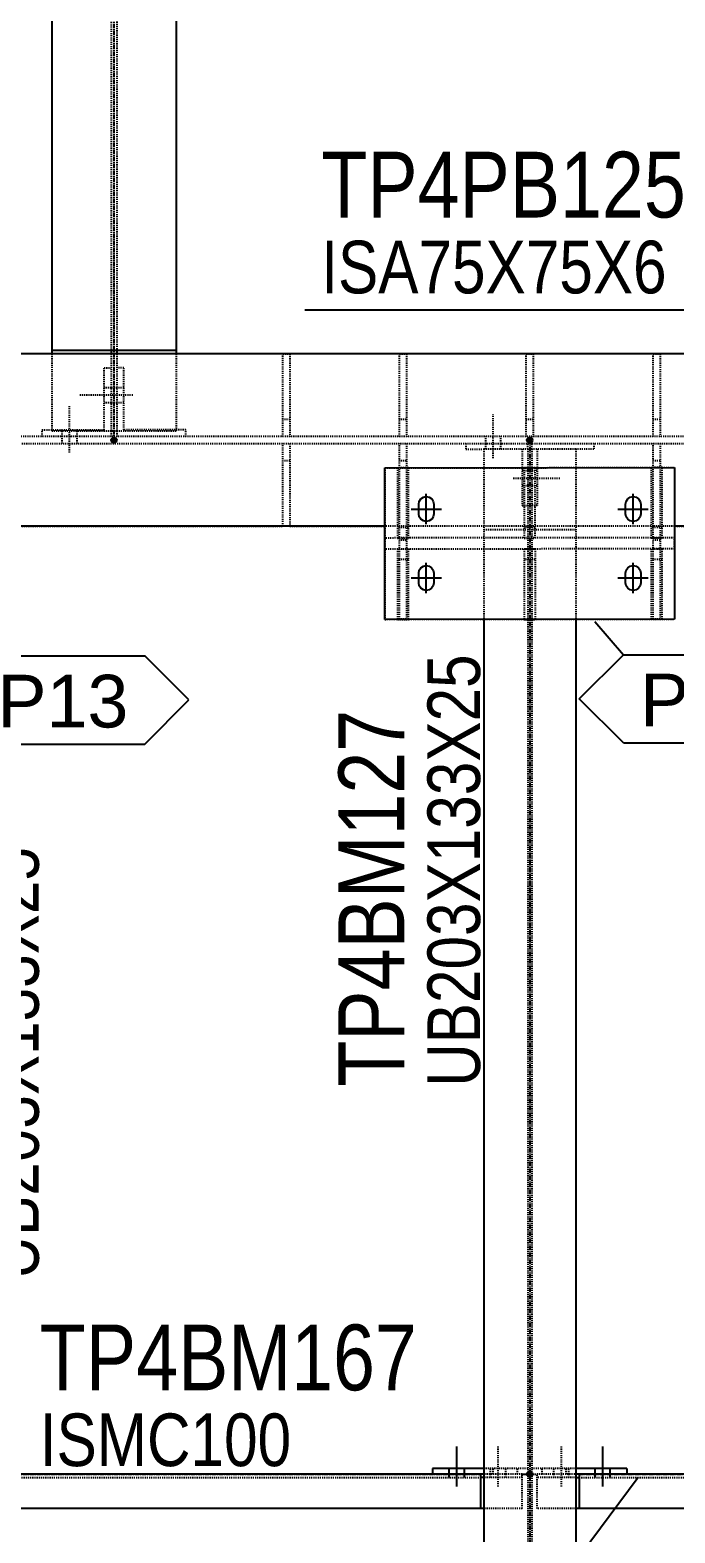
# Model space of a CAD drawing. Header units: millimetres. Extents: x 2102 to 21371, y 12217 to 26594.
# Drawn here: x 15110 to 16046, y 17935 to 20116 of the extents above; entities that cross this region are included whole.
import ezdxf

# ---------------------------------------------------------------- set-up
doc = ezdxf.new("R2010")
doc.units = ezdxf.units.MM
doc.linetypes.add('CENTER', pattern=[12.7, 7.9375, -1.5875, 1.5875, -1.5875])
doc.linetypes.add('DXK_LINE_DOT2', pattern=[3.9198, 1.9599, -1.9599])
for name, color, linetype in [('1', 7, 'Continuous'), ('2', 7, 'Continuous'), ('4', 7, 'Continuous'), ('7', 7, 'Continuous'), ('8', 7, 'Continuous')]:
    doc.layers.add(name, color=color, linetype=linetype)
doc.styles.add('Arial', font='arial.ttf', dxfattribs={"height": 0.2})
doc.styles.add('Arial Narrow', font='ARIALN.TTF', dxfattribs={"height": 0.2})

# ---------------------------------------------------------------- blocks, each defined once
blk = doc.blocks.new('Part-116860372-157426 - 114867')
at = {"layer": '1', "color": 6, "linetype": 'DXK_LINE_DOT2'}
for p, q in [((18131.8, 19227.1), (17565.6, 19227.1)), ((18343.1, 19227.1), (18144.3, 19227.1)), ((18573.1, 19227.1), (18355.6, 19227.1)), ((18803.1, 19227.1), (18585.6, 19227.1)), ((19381.8, 19227.1), (18815.6, 19227.1)), ((17591.8, 18914.6), (18131.8, 18914.6)), ((18144.3, 18914.6), (18316.8, 18914.6)), ((18841.8, 18914.6), (19381.8, 18914.6))]:
    blk.add_line(p, q, dxfattribs=at)
blk = doc.blocks.new('Part-116860372-114969 - 114867')
at = {"layer": '4', "linetype": 'Continuous'}
blk.add_hatch(color=4, dxfattribs=at).paths.add_polyline_path([(17825.6, 19065.8, -1), (17825.6, 19075.8, -1)])
at = {"layer": '1', "color": 6, "linetype": 'DXK_LINE_DOT2'}
for p, q in [((17830.9, 24933.3), (17830.9, 19233.3)), ((17820.2, 23975.8), (17820.2, 19233.3)), ((17713.1, 19227.1), (17713.1, 19087.1)), ((17820.2, 19227.1), (17820.2, 19087.1)), ((17830.9, 19227.1), (17830.9, 19087.1)), ((17938.1, 19227.1), (17938.1, 19087.1)), ((17938.1, 19087.1), (17713.1, 19087.1))]:
    blk.add_line(p, q, dxfattribs=at)
at = {"layer": '2', "color": 2, "linetype": 'Continuous'}
for p, q in [((17713.1, 24939.6), (17713.1, 19227.1)), ((17938.1, 24939.6), (17938.1, 19227.1)), ((17938.1, 19233.3), (17713.1, 19233.3)), ((17820.2, 19233.3), (17820.2, 19227.1)), ((17830.9, 19233.3), (17830.9, 19227.1))]:
    blk.add_line(p, q, dxfattribs=at)
at = {"layer": '4', "color": 4, "linetype": 'CENTER'}
blk.add_line((17825.6, 25070.8), (17825.6, 19070.8), dxfattribs=at)
at = {"layer": '4', "color": 4, "linetype": 'Continuous'}
blk.add_circle((17825.6, 19070.8), 5, dxfattribs=at)
blk = doc.blocks.new('Part-116860372-114989 - 114867')
at = {"layer": '4', "linetype": 'Continuous'}
blk.add_hatch(color=4, dxfattribs=at).paths.add_polyline_path([(18579.3, 19065.8, -1), (18579.3, 19075.8, -1)])
at = {"layer": '1', "color": 6, "linetype": 'DXK_LINE_DOT2'}
for p, q in [((18662.6, 19054.6), (18496.1, 19054.6)), ((18496.1, 19054.6), (18496.1, 18745.8)), ((18575.8, 19054.6), (18575.8, 15338.3)), ((18582.9, 19054.6), (18582.9, 15338.3)), ((18662.6, 19054.6), (18662.6, 18745.8)), ((18662.6, 18908.3), (18496.1, 18908.3))]:
    blk.add_line(p, q, dxfattribs=at)
at = {"layer": '2', "color": 2, "linetype": 'Continuous'}
for p, q in [((18496.1, 18745.8), (18496.1, 15645.8)), ((18662.6, 18745.8), (18662.6, 15645.8))]:
    blk.add_line(p, q, dxfattribs=at)
at = {"layer": '4', "color": 4, "linetype": 'CENTER'}
blk.add_line((18579.3, 19070.8), (18579.3, 15320.8), dxfattribs=at)
at = {"layer": '4', "color": 4, "linetype": 'Continuous'}
blk.add_circle((18579.3, 19070.8), 5, dxfattribs=at)
blk = doc.blocks.new('Part-116860372-115035 - 114867')
at = {"layer": '4', "linetype": 'Continuous'}
for points in [[(17329.3, 17190.8, -1), (17329.3, 17200.8, -1)], [(18579.3, 17190.8, -1), (18579.3, 17200.8, -1)]]:
    blk.add_hatch(color=4, dxfattribs=at).paths.add_polyline_path(points)
at = {"layer": '1', "color": 6, "linetype": 'DXK_LINE_DOT2'}
for p, q in [((17342.9, 17133.3), (17342.9, 17195.8)), ((17418.8, 17195.8), (17342.9, 17195.8)), ((17412.6, 17189.6), (17342.9, 17189.6)), ((17418.8, 17189.6), (18489.8, 17189.6)), ((18565.8, 17195.8), (18489.8, 17195.8)), ((18565.8, 17189.6), (18496.1, 17189.6)), ((18565.8, 17133.3), (18565.8, 17195.8)), ((17412.6, 17133.3), (17342.9, 17133.3)), ((18565.8, 17133.3), (18496.1, 17133.3))]:
    blk.add_line(p, q, dxfattribs=at)
at = {"layer": '2', "color": 2, "linetype": 'Continuous'}
for p, q in [((17412.6, 17189.6), (17418.8, 17189.6)), ((18489.8, 17195.8), (17418.8, 17195.8)), ((17418.8, 17195.8), (17418.8, 17133.3)), ((18489.8, 17195.8), (18489.8, 17133.3)), ((18496.1, 17189.6), (18489.8, 17189.6)), ((18496.1, 17133.3), (17412.6, 17133.3))]:
    blk.add_line(p, q, dxfattribs=at)
at = {"layer": '4', "color": 4, "linetype": 'CENTER'}
for p, q in [((17329.3, 17195.8), (17342.9, 17195.8)), ((17418.8, 17195.8), (18489.8, 17195.8)), ((18565.8, 17195.8), (18579.3, 17195.8))]:
    blk.add_line(p, q, dxfattribs=at)
at = {"layer": '4', "color": 4, "linetype": 'Continuous'}
for centre in [(17329.3, 17195.8), (18579.3, 17195.8)]:
    blk.add_circle(centre, 5, dxfattribs=at)
blk = doc.blocks.new('Part-116860372-115036 - 114867')
at = {"layer": '4', "linetype": 'Continuous'}
for points in [[(18579.3, 17190.8, -1), (18579.3, 17200.8, -1)], [(19200.6, 17190.8, -1), (19200.6, 17200.8, -1)]]:
    blk.add_hatch(color=4, dxfattribs=at).paths.add_polyline_path(points)
at = {"layer": '1', "color": 6, "linetype": 'DXK_LINE_DOT2'}
for p, q in [((18592.9, 17133.3), (18592.9, 17195.8)), ((18668.8, 17195.8), (18592.9, 17195.8)), ((18662.6, 17189.6), (18592.9, 17189.6)), ((18668.8, 17189.6), (19111.1, 17189.6)), ((19187, 17195.8), (19111.1, 17195.8)), ((19187, 17189.6), (19117.3, 17189.6)), ((19187, 17133.3), (19187, 17195.8)), ((18662.6, 17133.3), (18592.9, 17133.3)), ((19187, 17133.3), (19117.3, 17133.3))]:
    blk.add_line(p, q, dxfattribs=at)
at = {"layer": '2', "color": 2, "linetype": 'Continuous'}
for p, q in [((18662.6, 17189.6), (18668.8, 17189.6)), ((19111.1, 17195.8), (18668.8, 17195.8)), ((18668.8, 17195.8), (18668.8, 17133.3)), ((19111.1, 17195.8), (19111.1, 17133.3)), ((19117.3, 17189.6), (19111.1, 17189.6)), ((19117.3, 17133.3), (18662.6, 17133.3))]:
    blk.add_line(p, q, dxfattribs=at)
at = {"layer": '4', "color": 4, "linetype": 'CENTER'}
for p, q in [((18579.3, 17195.8), (18592.9, 17195.8)), ((18668.8, 17195.8), (19111.1, 17195.8)), ((19187, 17195.8), (19200.6, 17195.8))]:
    blk.add_line(p, q, dxfattribs=at)
at = {"layer": '4', "color": 4, "linetype": 'Continuous'}
for centre in [(18579.3, 17195.8), (19200.6, 17195.8)]:
    blk.add_circle(centre, 5, dxfattribs=at)
blk = doc.blocks.new('Bolt-116860372-149904 - 114867')
at = {"layer": '1', "color": 1, "linetype": 'DXK_LINE_DOT2'}
for p, q in [((17745.2, 19048.3), (17745.2, 19133.3)), ((17731.4, 19077.1), (17731.4, 19089.6)), ((17758.9, 19077.1), (17758.9, 19089.6)), ((17731.4, 19064.6), (17731.4, 19077.1)), ((17758.9, 19064.6), (17758.9, 19077.1))]:
    blk.add_line(p, q, dxfattribs=at)
blk = doc.blocks.new('Bolt-116860372-115937 - 114867')
at = {"layer": '1', "color": 1, "linetype": 'DXK_LINE_DOT2'}
for p, q in [((18513.3, 19038.3), (18513.3, 19117.1)), ((18499.5, 19064.6), (18499.5, 19077.1)), ((18499.5, 19054.6), (18499.5, 19064.6)), ((18527, 19064.6), (18527, 19077.1)), ((18527, 19054.6), (18527, 19064.6))]:
    blk.add_line(p, q, dxfattribs=at)
blk = doc.blocks.new('Part-116860372-115112 - 114867')
at = {"layer": '1', "color": 6, "linetype": 'DXK_LINE_DOT2'}
blk.add_line((18841.8, 18914.6), (18316.8, 18914.6), dxfattribs=at)
at = {"layer": '2', "color": 2, "linetype": 'Continuous'}
for p, q in [((20038.1, 19227.1), (9419.3, 19227.1)), ((18316.8, 18914.6), (17591.8, 18914.6)), ((20038.1, 18914.6), (18841.8, 18914.6))]:
    blk.add_line(p, q, dxfattribs=at)
blk = doc.blocks.new('Part-116860372-115114 - 114867')
at = {"layer": '1', "color": 6, "linetype": 'DXK_LINE_DOT2'}
for p, q in [((20038.1, 19077.1), (9419.3, 19077.1)), ((9419.3, 19064.6), (20038.1, 19064.6))]:
    blk.add_line(p, q, dxfattribs=at)
blk = doc.blocks.new('Part-116860372-116615 - 114867')
at = {"layer": '1', "color": 6, "linetype": 'DXK_LINE_DOT2'}
for p, q in [((18573.1, 19077.1), (18573.1, 19227.1)), ((18573.1, 19227.1), (18585.6, 19227.1)), ((18585.6, 19227.1), (18585.6, 19077.1)), ((18585.6, 19108.3), (18573.1, 19108.3))]:
    blk.add_line(p, q, dxfattribs=at)
blk = doc.blocks.new('Part-116860372-116617 - 114867')
at = {"layer": '1', "color": 6, "linetype": 'DXK_LINE_DOT2'}
for p, q in [((18343.1, 19077.1), (18343.1, 19227.1)), ((18343.1, 19227.1), (18355.6, 19227.1)), ((18355.6, 19227.1), (18355.6, 19077.1)), ((18355.6, 19108.3), (18343.1, 19108.3))]:
    blk.add_line(p, q, dxfattribs=at)
blk = doc.blocks.new('Part-116860372-115935 - 114867')
at = {"layer": '1', "color": 6, "linetype": 'DXK_LINE_DOT2'}
for p, q in [((18463.3, 19064.6), (18463.3, 19054.6)), ((18463.3, 19054.6), (18496.1, 19054.6)), ((18565.8, 19054.6), (18565.8, 18952.1)), ((18575.8, 19054.6), (18575.8, 19064.6)), ((18565.8, 18952.1), (18575.8, 18952.1))]:
    blk.add_line(p, q, dxfattribs=at)
blk = doc.blocks.new('Part-116860372-149907 - 114867')
at = {"layer": '1', "color": 6, "linetype": 'DXK_LINE_DOT2'}
for p, q in [((18131.8, 18914.6), (18131.8, 19064.6)), ((18144.3, 19064.6), (18144.3, 18914.6)), ((18144.3, 19033.3), (18131.8, 19033.3)), ((18144.3, 18914.6), (18131.8, 18914.6))]:
    blk.add_line(p, q, dxfattribs=at)
blk = doc.blocks.new('Part-116860372-116590 - 114867')
at = {"layer": '1', "color": 6, "linetype": 'DXK_LINE_DOT2'}
for p, q in [((18799.3, 19020.9), (18799.3, 18893.4)), ((18819.3, 19020.9), (18799.3, 19020.9)), ((18819.3, 18893.4), (18819.3, 19020.9)), ((18819.3, 18912.1), (18799.3, 18912.1)), ((18799.3, 18893.4), (18819.3, 18893.4))]:
    blk.add_line(p, q, dxfattribs=at)
blk = doc.blocks.new('Part-116860372-116588 - 114867')
at = {"layer": '1', "color": 6, "linetype": 'DXK_LINE_DOT2'}
for p, q in [((18569.3, 19020.8), (18569.3, 18893.3)), ((18589.3, 19020.8), (18569.3, 19020.8)), ((18589.3, 18893.3), (18589.3, 19020.8)), ((18589.3, 18912.1), (18569.3, 18912.1)), ((18569.3, 18893.3), (18589.3, 18893.3))]:
    blk.add_line(p, q, dxfattribs=at)
blk = doc.blocks.new('Part-116860372-115934 - 114867')
at = {"layer": '1', "color": 6, "linetype": 'DXK_LINE_DOT2'}
for p, q in [((18582.9, 19054.6), (18582.9, 19064.6)), ((18592.9, 19054.6), (18592.9, 18952.1)), ((18695.4, 19054.6), (18662.6, 19054.6)), ((18695.4, 19064.6), (18695.4, 19054.6)), ((18592.9, 18952.1), (18582.9, 18952.1))]:
    blk.add_line(p, q, dxfattribs=at)
blk = doc.blocks.new('Part-116860372-115627 - 114867')
at = {"layer": '1', "color": 6, "linetype": 'DXK_LINE_DOT2'}
for p, q in [((18662.6, 17205.8), (18582.9, 17205.8)), ((18601.6, 17195.8), (18601.6, 17205.8)), ((18645.4, 17195.8), (18645.4, 17205.8))]:
    blk.add_line(p, q, dxfattribs=at)
at = {"layer": '2', "color": 2, "linetype": 'Continuous'}
for p, q in [((18755.4, 17205.8), (18662.6, 17205.8)), ((18755.4, 17205.8), (18755.4, 17195.8)), ((18668.8, 17195.8), (18662.6, 17195.8))]:
    blk.add_line(p, q, dxfattribs=at)
blk = doc.blocks.new('Bolt-116860372-115628 - 114867')
at = {"layer": '1', "color": 1, "linetype": 'DXK_LINE_DOT2'}
for p, q in [((18636.6, 17173.3), (18636.6, 17245.8)), ((18622.9, 17195.8), (18622.9, 17205.8)), ((18650.4, 17195.8), (18650.4, 17205.8)), ((18622.9, 17189.6), (18622.9, 17195.8)), ((18650.4, 17189.6), (18650.4, 17195.8))]:
    blk.add_line(p, q, dxfattribs=at)
at = {"layer": '2', "color": 1, "linetype": 'Continuous'}
for p, q in [((18711.6, 17173.3), (18711.6, 17245.8)), ((18697.9, 17195.8), (18697.9, 17205.8)), ((18725.4, 17195.8), (18725.4, 17205.8)), ((18697.9, 17189.6), (18697.9, 17195.8)), ((18725.4, 17189.6), (18725.4, 17195.8))]:
    blk.add_line(p, q, dxfattribs=at)
blk = doc.blocks.new('Part-116860372-115639 - 114867')
at = {"layer": '1', "color": 6, "linetype": 'DXK_LINE_DOT2'}
for p, q in [((18575.8, 17205.8), (18496.1, 17205.8)), ((18513.3, 17195.8), (18513.3, 17205.8)), ((18557, 17195.8), (18557, 17205.8))]:
    blk.add_line(p, q, dxfattribs=at)
at = {"layer": '2', "color": 2, "linetype": 'Continuous'}
for p, q in [((18496.1, 17205.8), (18403.3, 17205.8)), ((18403.3, 17205.8), (18403.3, 17195.8)), ((18496.1, 17195.8), (18489.8, 17195.8))]:
    blk.add_line(p, q, dxfattribs=at)
blk = doc.blocks.new('Bolt-116860372-115640 - 114867')
at = {"layer": '1', "color": 1, "linetype": 'DXK_LINE_DOT2'}
for p, q in [((18522, 17173.3), (18522, 17245.8)), ((18508.3, 17195.8), (18508.3, 17205.8)), ((18535.8, 17195.8), (18535.8, 17205.8)), ((18508.3, 17189.6), (18508.3, 17195.8)), ((18535.8, 17189.6), (18535.8, 17195.8))]:
    blk.add_line(p, q, dxfattribs=at)
at = {"layer": '2', "color": 1, "linetype": 'Continuous'}
for p, q in [((18447, 17173.3), (18447, 17245.8)), ((18433.3, 17195.8), (18433.3, 17205.8)), ((18460.8, 17195.8), (18460.8, 17205.8)), ((18433.3, 17189.6), (18433.3, 17195.8)), ((18460.8, 17189.6), (18460.8, 17195.8))]:
    blk.add_line(p, q, dxfattribs=at)
blk = doc.blocks.new('Part-116860372-116616 - 114867')
at = {"layer": '1', "color": 6, "linetype": 'DXK_LINE_DOT2'}
for p, q in [((18343.1, 18745.9), (18343.1, 19064.6)), ((18355.6, 19064.6), (18355.6, 18745.9)), ((18355.6, 19033.3), (18343.1, 19033.3)), ((18355.6, 18889.6), (18343.1, 18889.6)), ((18355.6, 18745.9), (18343.1, 18745.9))]:
    blk.add_line(p, q, dxfattribs=at)
blk = doc.blocks.new('Part-116860372-116585 - 114867')
at = {"layer": '1', "color": 6, "linetype": 'DXK_LINE_DOT2'}
for p, q in [((18339.3, 19020.8), (18339.3, 18893.3)), ((18359.3, 19020.8), (18339.3, 19020.8)), ((18359.3, 18893.3), (18359.3, 19020.8)), ((18359.3, 18912.1), (18339.3, 18912.1)), ((18339.3, 18893.3), (18359.3, 18893.3))]:
    blk.add_line(p, q, dxfattribs=at)
blk = doc.blocks.new('Part-116860372-116589 - 114867')
at = {"layer": '1', "color": 6, "linetype": 'DXK_LINE_DOT2'}
for p, q in [((18589.3, 18873.3), (18569.3, 18873.3)), ((18569.3, 18873.3), (18569.3, 18745.8)), ((18589.3, 18873.3), (18589.3, 18745.8)), ((18589.3, 18854.5), (18569.3, 18854.5))]:
    blk.add_line(p, q, dxfattribs=at)
at = {"layer": '2', "color": 2, "linetype": 'Continuous'}
for p, q in [((18569.3, 18745.8), (18569.3, 18745.8)), ((18569.3, 18745.8), (18589.3, 18745.8)), ((18589.3, 18745.8), (18589.3, 18745.8))]:
    blk.add_line(p, q, dxfattribs=at)
blk = doc.blocks.new('Bolt-116860372-115936 - 114867')
at = {"layer": '1', "color": 1, "linetype": 'DXK_LINE_DOT2'}
for p, q in [((18549.5, 19002.1), (18634.5, 19002.1)), ((18565.8, 19015.8), (18575.8, 19015.8)), ((18575.8, 19015.8), (18582.9, 19015.8)), ((18582.9, 19015.8), (18592.9, 19015.8)), ((18565.8, 18988.3), (18575.8, 18988.3)), ((18575.8, 18988.3), (18582.9, 18988.3)), ((18582.9, 18988.3), (18592.9, 18988.3))]:
    blk.add_line(p, q, dxfattribs=at)
blk = doc.blocks.new('Part-116860372-115991 - 114867')
at = {"layer": '1', "color": 6, "linetype": 'DXK_LINE_DOT2'}
for p, q in [((17807.7, 19089.6), (17807.7, 19202.1)), ((17807.7, 19202.1), (17820.2, 19202.1)), ((17695.2, 19077.1), (17695.2, 19089.6)), ((17695.2, 19089.6), (17807.7, 19089.6)), ((17820.2, 19087.1), (17820.2, 19077.1))]:
    blk.add_line(p, q, dxfattribs=at)
blk = doc.blocks.new('Part-116860372-115992 - 114867')
at = {"layer": '1', "color": 6, "linetype": 'DXK_LINE_DOT2'}
for p, q in [((17843.4, 19202.1), (17830.9, 19202.1)), ((17843.4, 19089.6), (17843.4, 19202.1)), ((17830.9, 19087.1), (17830.9, 19077.1)), ((17955.9, 19089.6), (17843.4, 19089.6)), ((17955.9, 19077.1), (17955.9, 19089.6))]:
    blk.add_line(p, q, dxfattribs=at)
blk = doc.blocks.new('Bolt-116860372-115993 - 114867')
at = {"layer": '1', "color": 1, "linetype": 'DXK_LINE_DOT2'}
for p, q in [((17820.2, 19165.8), (17807.7, 19165.8)), ((17830.9, 19165.8), (17820.2, 19165.8)), ((17843.4, 19165.8), (17830.9, 19165.8)), ((17859.7, 19152.1), (17762.2, 19152.1)), ((17820.2, 19138.3), (17807.7, 19138.3)), ((17830.9, 19138.3), (17820.2, 19138.3)), ((17843.4, 19138.3), (17830.9, 19138.3))]:
    blk.add_line(p, q, dxfattribs=at)
blk = doc.blocks.new('Part-116860372-116583 - 114867')
at = {"layer": '1', "color": 6, "linetype": 'DXK_LINE_DOT2'}
for p, q in [((18841.8, 18893.4), (18316.8, 18893.3)), ((18316.8, 18873.3), (18316.8, 18893.3)), ((18841.8, 18873.4), (18841.8, 18893.4)), ((18841.8, 18873.4), (18316.8, 18873.3))]:
    blk.add_line(p, q, dxfattribs=at)
blk = doc.blocks.new('Part-116860372-116584 - 114867')
at = {"layer": '2', "color": 2, "linetype": 'Continuous'}
for p, q in [((18316.8, 19020.8), (18841.8, 19020.9)), ((18316.8, 18745.8), (18316.8, 19020.8)), ((18841.8, 19020.9), (18841.8, 18745.9)), ((18841.8, 18745.9), (18316.8, 18745.8))]:
    blk.add_line(p, q, dxfattribs=at)
blk = doc.blocks.new('Part-116860372-116586 - 114867')
at = {"layer": '1', "color": 6, "linetype": 'DXK_LINE_DOT2'}
for p, q in [((18316.8, 19020.8), (18841.8, 19020.9)), ((18316.8, 19020.8), (18316.8, 18745.8)), ((18841.8, 19020.9), (18841.8, 18745.9)), ((18316.8, 18745.8), (18841.8, 18745.9))]:
    blk.add_line(p, q, dxfattribs=at)
blk = doc.blocks.new('Part-116860372-116587 - 114867')
at = {"layer": '1', "color": 6, "linetype": 'DXK_LINE_DOT2'}
for p, q in [((18359.3, 18873.3), (18339.3, 18873.3)), ((18339.3, 18873.3), (18339.3, 18745.8)), ((18359.3, 18745.8), (18359.3, 18873.3)), ((18359.3, 18854.5), (18339.3, 18854.5)), ((18339.3, 18745.8), (18359.3, 18745.8))]:
    blk.add_line(p, q, dxfattribs=at)
blk = doc.blocks.new('Part-116860372-116591 - 114867')
at = {"layer": '1', "color": 6, "linetype": 'DXK_LINE_DOT2'}
for p, q in [((18819.3, 18873.3), (18799.3, 18873.3)), ((18799.3, 18873.3), (18799.3, 18745.9)), ((18819.3, 18745.9), (18819.3, 18873.3)), ((18819.3, 18854.6), (18799.3, 18854.6)), ((18799.3, 18745.9), (18819.3, 18745.9))]:
    blk.add_line(p, q, dxfattribs=at)
blk = doc.blocks.new('Bolt-116860372-116592 - 114867')
at = {"layer": '2', "color": 1, "linetype": 'Continuous'}
for p, q in [((18391.8, 18918.3), (18391.8, 18973.3)), ((18766.8, 18918.3), (18766.8, 18973.3)), ((18364.3, 18945.8), (18419.3, 18945.8)), ((18378.1, 18954.6), (18379.1, 18959.8)), ((18378.1, 18937.1), (18378.1, 18954.6)), ((18379.1, 18959.8), (18382.1, 18964.3)), ((18382.1, 18964.3), (18386.6, 18967.3)), ((18386.6, 18967.3), (18391.8, 18968.3)), ((18391.8, 18968.3), (18391.8, 18968.3)), ((18391.8, 18968.3), (18397.1, 18967.3)), ((18397.1, 18967.3), (18401.6, 18964.3)), ((18401.6, 18964.3), (18404.5, 18959.8)), ((18404.5, 18959.8), (18405.6, 18954.6)), ((18405.6, 18954.6), (18405.6, 18937.1)), ((18739.3, 18945.8), (18794.3, 18945.8)), ((18753.1, 18954.5), (18754.1, 18959.8)), ((18753.1, 18937), (18753.1, 18954.5)), ((18754.1, 18959.8), (18757.1, 18964.3)), ((18757.1, 18964.3), (18761.6, 18967.2)), ((18761.6, 18967.2), (18766.8, 18968.3)), ((18766.8, 18968.3), (18766.8, 18968.3)), ((18766.8, 18968.3), (18772.1, 18967.2)), ((18772.1, 18967.2), (18776.6, 18964.3)), ((18776.6, 18964.3), (18779.5, 18959.8)), ((18779.5, 18959.8), (18780.6, 18954.5)), ((18780.6, 18954.5), (18780.6, 18937)), ((18379.1, 18931.8), (18378.1, 18937.1)), ((18382.1, 18927.4), (18379.1, 18931.8)), ((18386.6, 18924.4), (18382.1, 18927.4)), ((18391.8, 18923.3), (18386.6, 18924.4)), ((18397.1, 18924.4), (18391.8, 18923.3)), ((18391.8, 18923.3), (18391.8, 18923.3)), ((18401.6, 18927.3), (18397.1, 18924.4)), ((18404.5, 18931.8), (18401.6, 18927.3)), ((18405.6, 18937.1), (18404.5, 18931.8)), ((18754.1, 18931.8), (18753.1, 18937)), ((18757.1, 18927.3), (18754.1, 18931.8)), ((18761.6, 18924.3), (18757.1, 18927.3)), ((18766.8, 18923.3), (18761.6, 18924.3)), ((18772.1, 18924.3), (18766.8, 18923.3)), ((18766.8, 18923.3), (18766.8, 18923.3)), ((18776.6, 18927.3), (18772.1, 18924.3)), ((18779.5, 18931.8), (18776.6, 18927.3)), ((18780.6, 18937), (18779.5, 18931.8)), ((18378.1, 18829.6), (18379.1, 18834.8)), ((18379.1, 18834.8), (18382.1, 18839.3)), ((18382.1, 18839.3), (18386.6, 18842.3)), ((18386.6, 18842.3), (18391.8, 18843.3)), ((18391.8, 18793.3), (18391.8, 18848.3)), ((18391.8, 18843.3), (18391.8, 18843.3)), ((18391.8, 18843.3), (18397.1, 18842.3)), ((18397.1, 18842.3), (18401.5, 18839.3)), ((18401.5, 18839.3), (18404.5, 18834.8)), ((18404.5, 18834.8), (18405.6, 18829.6)), ((18753.1, 18829.5), (18754.1, 18834.8)), ((18754.1, 18834.8), (18757.1, 18839.3)), ((18757.1, 18839.3), (18761.6, 18842.2)), ((18761.6, 18842.2), (18766.8, 18843.3)), ((18766.8, 18793.3), (18766.8, 18848.3)), ((18766.8, 18843.3), (18766.8, 18843.3)), ((18766.8, 18843.3), (18772.1, 18842.2)), ((18772.1, 18842.2), (18776.5, 18839.3)), ((18776.5, 18839.3), (18779.5, 18834.8)), ((18779.5, 18834.8), (18780.6, 18829.5)), ((18364.3, 18820.8), (18419.3, 18820.8)), ((18378.1, 18812.1), (18378.1, 18829.6)), ((18379.1, 18806.8), (18378.1, 18812.1)), ((18382.1, 18802.4), (18379.1, 18806.8)), ((18404.5, 18806.8), (18401.5, 18802.3)), ((18405.6, 18812.1), (18404.5, 18806.8)), ((18405.6, 18829.6), (18405.6, 18812.1)), ((18739.3, 18820.8), (18794.3, 18820.8)), ((18753.1, 18812), (18753.1, 18829.5)), ((18754.1, 18806.8), (18753.1, 18812)), ((18757.1, 18802.3), (18754.1, 18806.8)), ((18779.5, 18806.8), (18776.5, 18802.3)), ((18780.6, 18812), (18779.5, 18806.8)), ((18780.6, 18829.5), (18780.6, 18812)), ((18386.6, 18799.4), (18382.1, 18802.4)), ((18391.8, 18798.3), (18386.6, 18799.4)), ((18397.1, 18799.4), (18391.8, 18798.3)), ((18391.8, 18798.3), (18391.8, 18798.3)), ((18401.5, 18802.3), (18397.1, 18799.4)), ((18761.6, 18799.3), (18757.1, 18802.3)), ((18766.8, 18798.3), (18761.6, 18799.3)), ((18772.1, 18799.3), (18766.8, 18798.3)), ((18766.8, 18798.3), (18766.8, 18798.3)), ((18776.5, 18802.3), (18772.1, 18799.3))]:
    blk.add_line(p, q, dxfattribs=at)
blk = doc.blocks.new('Part-116860372-116613 - 114867')
at = {"layer": '1', "color": 6, "linetype": 'DXK_LINE_DOT2'}
for p, q in [((18803.1, 18745.9), (18803.1, 19064.6)), ((18815.6, 19064.6), (18815.6, 18745.9)), ((18815.6, 19033.3), (18803.1, 19033.3)), ((18815.6, 18889.6), (18803.1, 18889.6)), ((18815.6, 18745.9), (18803.1, 18745.9))]:
    blk.add_line(p, q, dxfattribs=at)
blk = doc.blocks.new('Part-116860372-116614 - 114867')
at = {"layer": '1', "color": 6, "linetype": 'DXK_LINE_DOT2'}
for p, q in [((18803.1, 19077.1), (18803.1, 19227.1)), ((18803.1, 19227.1), (18815.6, 19227.1)), ((18815.6, 19227.1), (18815.6, 19077.1)), ((18815.6, 19108.3), (18803.1, 19108.3))]:
    blk.add_line(p, q, dxfattribs=at)
blk = doc.blocks.new('Part-116860372-149906 - 114867')
at = {"layer": '1', "color": 6, "linetype": 'DXK_LINE_DOT2'}
for p, q in [((18131.8, 19077.1), (18131.8, 19227.1)), ((18131.8, 19227.1), (18144.3, 19227.1)), ((18144.3, 19227.1), (18144.3, 19077.1)), ((18144.3, 19108.3), (18131.8, 19108.3))]:
    blk.add_line(p, q, dxfattribs=at)
blk = doc.blocks.new('Mark-116860372-129726 - 114867')
at = {"layer": '8', "color": 7, "linetype": 'Continuous'}
for p in [(18775.7, 17189.6), (17685.8, 16726.6)]:
    blk.add_line(p, (18430.9, 16726.6), dxfattribs=at)
at = {"color": 0}
for points in [[(18400.9, 16894.1), (18400.9, 17019.1), (17715.8, 17019.1), (17715.8, 16894.1)], [(18172.6, 16756.6), (18172.6, 16856.6), (17715.8, 16856.6), (17715.8, 16756.6)]]:
    blk.add_wipeout(points, dxfattribs=at).dxf.layer = '8'
for points in [[(18400.9, 16894.1), (18400.9, 17019.1), (17715.8, 17019.1), (17715.8, 16894.1)], [(18172.6, 16756.6), (18172.6, 16856.6), (17715.8, 16856.6), (17715.8, 16756.6)]]:
    blk.add_wipeout(points, dxfattribs=at).dxf.layer = '8'
at = {"layer": '8', "color": 7, "style": 'Arial Narrow'}
for s, height, p in [('TP4BM172', 119.3, (17715.8, 16894.1)), ('ISMC100', 95.44, (17715.8, 16756.6))]:
    blk.add_text(s, height=height, dxfattribs=at).set_placement(p)
blk = doc.blocks.new('Mark-116860372-129724 - 114867')
at = {"color": 0}
for points in [[(18376.2, 17347.6), (18376.2, 17472.6), (17691.1, 17472.6), (17691.1, 17347.6)], [(18147.9, 17210.1), (18147.9, 17310.1), (17691.1, 17310.1), (17691.1, 17210.1)]]:
    blk.add_wipeout(points, dxfattribs=at).dxf.layer = '8'
for points in [[(18376.2, 17347.6), (18376.2, 17472.6), (17691.1, 17472.6), (17691.1, 17347.6)], [(18147.9, 17210.1), (18147.9, 17310.1), (17691.1, 17310.1), (17691.1, 17210.1)]]:
    blk.add_wipeout(points, dxfattribs=at).dxf.layer = '8'
at = {"layer": '8', "color": 7, "style": 'Arial Narrow'}
for s, height, p in [('TP4BM167', 119.3, (17691.1, 17347.6)), ('ISMC100', 95.44, (17691.1, 17210.1))]:
    blk.add_text(s, height=height, dxfattribs=at).set_placement(p)
blk = doc.blocks.new('Text-116860372-130445 - 114867')
at = {"layer": '7', "color": 6, "linetype": 'Continuous'}
for p, q in [((17532.4, 18740), (17584.3, 18679.7)), ((17504.3, 18599.7), (17584.3, 18679.7)), ((17584.3, 18679.7), (17881.5, 18679.7)), ((17961.5, 18599.7), (17881.5, 18679.7)), ((17584.3, 18519.7), (17504.3, 18599.7)), ((17881.5, 18519.7), (17961.5, 18599.7)), ((17584.3, 18519.7), (17881.5, 18519.7))]:
    blk.add_line(p, q, dxfattribs=at)
at = {"color": 0, "linetype": 'Continuous'}
blk.add_wipeout([(17851.5, 18549.7), (17851.5, 18649.7), (17614.3, 18649.7), (17614.3, 18549.7)], dxfattribs=at).dxf.layer = '7'
at = {"layer": '7', "color": 7, "linetype": 'Continuous', "style": 'Arial'}
blk.add_text('P13', height=95.51, dxfattribs=at).set_placement((17614.3, 18549.7))
blk = doc.blocks.new('Text-116860372-130448 - 114867')
at = {"layer": '7', "color": 6, "linetype": 'Continuous'}
for p, q in [((18697.2, 18742), (18749.2, 18681.7)), ((18669.2, 18601.7), (18749.2, 18681.7)), ((18749.2, 18681.7), (19046.3, 18681.7)), ((19126.3, 18601.7), (19046.3, 18681.7)), ((18749.2, 18521.7), (18669.2, 18601.7)), ((19046.3, 18521.7), (19126.3, 18601.7)), ((18749.2, 18521.7), (19046.3, 18521.7))]:
    blk.add_line(p, q, dxfattribs=at)
at = {"color": 0, "linetype": 'Continuous'}
blk.add_wipeout([(19016.3, 18551.7), (19016.3, 18651.7), (18779.2, 18651.7), (18779.2, 18551.7)], dxfattribs=at).dxf.layer = '7'
at = {"layer": '7', "color": 7, "linetype": 'Continuous', "style": 'Arial'}
blk.add_text('P13', height=95.51, dxfattribs=at).set_placement((18779.2, 18551.7))
blk = doc.blocks.new('Mark-116860372-129741 - 114867')
at = {"color": 0}
for points in [[(17689.3, 18334.4), (17589.3, 18334.4), (17589.3, 17548.7), (17689.3, 17548.7)], [(17551.8, 18233.7), (17426.8, 18233.7), (17426.8, 17548.7), (17551.8, 17548.7)]]:
    blk.add_wipeout(points, dxfattribs=at).dxf.layer = '8'
for points in [[(17689.3, 18334.4), (17589.3, 18334.4), (17589.3, 17548.7), (17689.3, 17548.7)], [(17551.8, 18233.7), (17426.8, 18233.7), (17426.8, 17548.7), (17551.8, 17548.7)]]:
    blk.add_wipeout(points, dxfattribs=at).dxf.layer = '8'
at = {"layer": '8', "color": 7, "style": 'Arial Narrow'}
for s, height, p in [('UB203X133X25', 95.443, (17689.3, 17548.7)), ('TP4BM127', 119.3, (17551.8, 17548.7))]:
    blk.add_text(s, height=height, rotation=90.0002, dxfattribs=at).set_placement(p)
blk = doc.blocks.new('Mark-116860372-129743 - 114867')
at = {"color": 0}
for points in [[(18489.3, 18683.8), (18389.3, 18683.8), (18389.3, 17898.1), (18489.3, 17898.1)], [(18351.8, 18583.2), (18226.8, 18583.2), (18226.8, 17898.1), (18351.8, 17898.1)]]:
    blk.add_wipeout(points, dxfattribs=at).dxf.layer = '8'
for points in [[(18489.3, 18683.8), (18389.3, 18683.8), (18389.3, 17898.1), (18489.3, 17898.1)], [(18351.8, 18583.2), (18226.8, 18583.2), (18226.8, 17898.1), (18351.8, 17898.1)]]:
    blk.add_wipeout(points, dxfattribs=at).dxf.layer = '8'
at = {"layer": '8', "color": 7, "style": 'Arial Narrow'}
for s, height, p in [('UB203X133X25', 95.443, (18489.3, 17898.1)), ('TP4BM127', 119.3, (18351.8, 17898.1))]:
    blk.add_text(s, height=height, rotation=90.0002, dxfattribs=at).set_placement(p)
blk = doc.blocks.new('Mark-116860372-130012 - 114867')
at = {"layer": '8', "color": 7, "linetype": 'Continuous'}
for p in [(19603.7, 19602.1), (18171.4, 19307)]:
    blk.add_line(p, (18893.6, 19307), dxfattribs=at)
at = {"color": 0}
for points in [[(18863.6, 19474.5), (18863.6, 19599.5), (18201.4, 19599.5), (18201.4, 19474.5)], [(18828.7, 19337), (18828.7, 19437), (18201.4, 19437), (18201.4, 19337)]]:
    blk.add_wipeout(points, dxfattribs=at).dxf.layer = '8'
for points in [[(18863.6, 19474.5), (18863.6, 19599.5), (18201.4, 19599.5), (18201.4, 19474.5)], [(18828.7, 19337), (18828.7, 19437), (18201.4, 19437), (18201.4, 19337)]]:
    blk.add_wipeout(points, dxfattribs=at).dxf.layer = '8'
at = {"layer": '8', "color": 7, "style": 'Arial Narrow'}
for s, height, p in [('TP4PB125', 119.3, (18201.4, 19474.5)), ('ISA75X75X6', 95.44, (18201.4, 19337))]:
    blk.add_text(s, height=height, dxfattribs=at).set_placement(p)

msp = doc.modelspace()

# ---------------------------------------------------------------- block references
at = {"xscale": 0.8, "yscale": 0.8, "zscale": 0.8}
for name in ['Part-116860372-114969 - 114867', 'Mark-116860372-130012 - 114867', 'Part-116860372-157426 - 114867', 'Part-116860372-115112 - 114867', 'Part-116860372-115991 - 114867', 'Part-116860372-115992 - 114867', 'Part-116860372-149906 - 114867', 'Part-116860372-116617 - 114867', 'Part-116860372-116615 - 114867', 'Part-116860372-116614 - 114867', 'Bolt-116860372-115993 - 114867', 'Bolt-116860372-149904 - 114867', 'Bolt-116860372-115937 - 114867', 'Part-116860372-115114 - 114867', 'Part-116860372-149907 - 114867', 'Part-116860372-116616 - 114867', 'Part-116860372-115935 - 114867', 'Part-116860372-114989 - 114867', 'Part-116860372-115934 - 114867', 'Part-116860372-116613 - 114867', 'Part-116860372-116584 - 114867', 'Part-116860372-116586 - 114867', 'Part-116860372-116585 - 114867', 'Bolt-116860372-115936 - 114867', 'Part-116860372-116588 - 114867', 'Part-116860372-116590 - 114867', 'Bolt-116860372-116592 - 114867', 'Part-116860372-116583 - 114867', 'Part-116860372-116587 - 114867', 'Part-116860372-116589 - 114867', 'Part-116860372-116591 - 114867', 'Text-116860372-130445 - 114867', 'Mark-116860372-129741 - 114867', 'Bolt-116860372-115640 - 114867', 'Bolt-116860372-115628 - 114867', 'Part-116860372-115035 - 114867', 'Part-116860372-115639 - 114867', 'Part-116860372-115036 - 114867', 'Part-116860372-115627 - 114867']:
    msp.add_blockref(name, (971.5, 4264.2), dxfattribs=at)

# ---------------------------------------------------------------- next in the draw order: block references
for name in ['Text-116860372-130448 - 114867', 'Mark-116860372-129743 - 114867', 'Mark-116860372-129724 - 114867', 'Mark-116860372-129726 - 114867']:
    msp.add_blockref(name, (971.5, 4264.2), dxfattribs=at)

doc.saveas('drawing.dxf')
